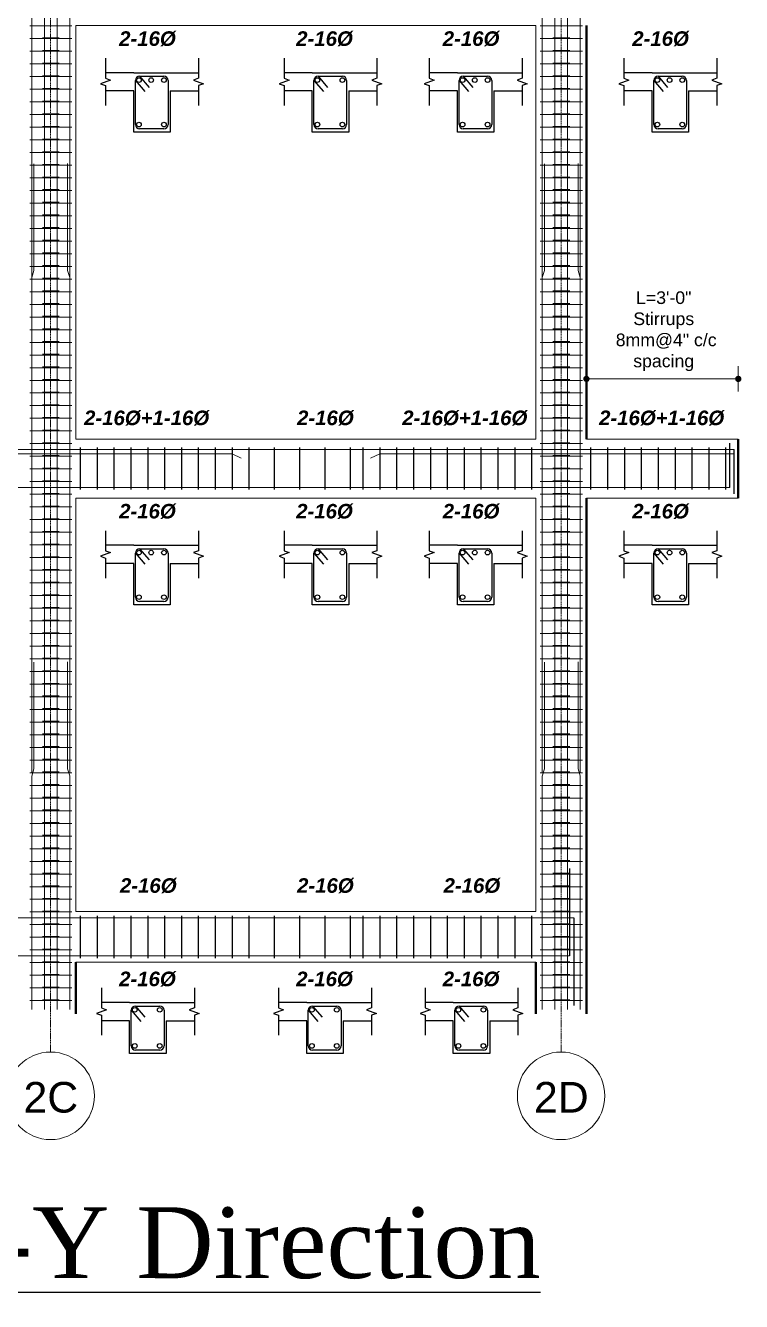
# Model space of a CAD drawing. Header units: inches. Extents: x 115570 to 265311, y 61168 to 314550.
# Drawn here: x 173790.2 to 173959.9, y 62442.9 to 62745.3 of the extents above; entities that cross this region are included whole.
import ezdxf

# ---------------------------------------------------------------- set-up
doc = ezdxf.new("R2010")
doc.units = ezdxf.units.IN
doc.header["$MEASUREMENT"] = 0
doc.linetypes.add('(edited 28 Aug)Admin Building_Umesh copy$0$DASHED', pattern=[0.75, 0.5, -0.25])
doc.layers.get('0').update_dxf_attribs({"lineweight": 25})
doc.layers.add('(edited 28 Aug)Admin Building_Umesh copy$0$0 Beam Rebar', color=3, linetype='Continuous')
doc.layers.add('0 Beam Rebar', color=3, linetype='Continuous')
for name, color, linetype, lineweight in [('(edited 28 Aug)Admin Building_Umesh copy$0$0 Center Line', 191, '(edited 28 Aug)Admin Building_Umesh copy$0$DASHED', 9), ('(edited 28 Aug)Admin Building_Umesh copy$0$0 Column Rebar', 4, 'Continuous', 20), ('0 dimension lines', 4, 'Continuous', 18), ('0 wall', 7, 'Continuous', 40)]:
    doc.layers.add(name, color=color, linetype=linetype, lineweight=lineweight)
doc.styles.add('(edited 28 Aug)Admin Building_Umesh copy$0$MtXpl_Arial', font='arialbi.ttf')
doc.styles.add('(edited 28 Aug)Admin Building_Umesh copy$0$Standard', font='arial.ttf')
doc.styles.add('arial.', font='arial.ttf')
doc.styles.get("Standard").update_dxf_attribs({"font": 'arial.ttf'})

# ---------------------------------------------------------------- blocks, each defined once
blk = doc.blocks.new('_Dot')
at = {"color": 0, "linetype": 'ByBlock', "lineweight": -2}
blk.add_line((-0.5, 0), (-1, 0), dxfattribs=at)
at = {"color": 0, "linetype": 'ByBlock', "const_width": 0.5}
blk.add_lwpolyline([(-0.25, 0, 1), (0.25, 0, 1)], format="xyb", close=True, dxfattribs=at)

msp = doc.modelspace()

# ---------------------------------------------------------------- linework, layer by layer
at = {"layer": '(edited 28 Aug)Admin Building_Umesh copy$0$0 Beam Rebar', "ltscale": 10, "transparency": 33554687}
for points in [[(173809.2, 62737.58), (173809.2, 62732.83), (173810.39, 62732.4), (173808.01, 62731.53), (173809.2, 62731.1), (173809.2, 62726.35)], [(173831.22, 62737.58), (173831.22, 62732.83), (173830.04, 62732.4), (173832.41, 62731.53), (173831.22, 62731.1), (173831.22, 62726.35)], [(173851.5, 62737.58), (173851.5, 62732.83), (173852.69, 62732.4), (173850.32, 62731.53), (173851.5, 62731.1), (173851.5, 62726.35)], [(173873.53, 62737.58), (173873.53, 62732.83), (173872.34, 62732.4), (173874.71, 62731.53), (173873.53, 62731.1), (173873.53, 62726.35)], [(173885.91, 62737.58), (173885.91, 62732.83), (173887.1, 62732.4), (173884.72, 62731.53), (173885.91, 62731.1), (173885.91, 62726.35)], [(173907.93, 62737.58), (173907.93, 62732.83), (173906.75, 62732.4), (173909.12, 62731.53), (173907.93, 62731.1), (173907.93, 62726.35)], [(173932.08, 62737.58), (173932.08, 62732.83), (173933.26, 62732.4), (173930.89, 62731.53), (173932.08, 62731.1), (173932.08, 62726.35)], [(173954.1, 62737.58), (173954.1, 62732.83), (173952.91, 62732.4), (173955.29, 62731.53), (173954.1, 62731.1), (173954.1, 62726.35)], [(173809.2, 62625.58), (173809.2, 62620.83), (173810.39, 62620.4), (173808.01, 62619.53), (173809.2, 62619.1), (173809.2, 62614.35)], [(173831.22, 62625.58), (173831.22, 62620.83), (173830.04, 62620.4), (173832.41, 62619.53), (173831.22, 62619.1), (173831.22, 62614.35)], [(173851.5, 62625.58), (173851.5, 62620.83), (173852.69, 62620.4), (173850.32, 62619.53), (173851.5, 62619.1), (173851.5, 62614.35)], [(173873.53, 62625.58), (173873.53, 62620.83), (173872.34, 62620.4), (173874.71, 62619.53), (173873.53, 62619.1), (173873.53, 62614.35)], [(173885.91, 62625.58), (173885.91, 62620.83), (173887.1, 62620.4), (173884.72, 62619.53), (173885.91, 62619.1), (173885.91, 62614.35)], [(173907.93, 62625.58), (173907.93, 62620.83), (173906.75, 62620.4), (173909.12, 62619.53), (173907.93, 62619.1), (173907.93, 62614.35)], [(173932.08, 62625.58), (173932.08, 62620.83), (173933.26, 62620.4), (173930.89, 62619.53), (173932.08, 62619.1), (173932.08, 62614.35)], [(173954.1, 62625.58), (173954.1, 62620.83), (173952.91, 62620.4), (173955.29, 62619.53), (173954.1, 62619.1), (173954.1, 62614.35)], [(173808.21, 62517.23), (173808.21, 62512.48), (173809.4, 62512.05), (173807.02, 62511.18), (173808.21, 62510.75), (173808.21, 62506)], [(173830.24, 62517.23), (173830.24, 62512.48), (173829.05, 62512.05), (173831.42, 62511.18), (173830.24, 62510.75), (173830.24, 62506)], [(173850.19, 62517.23), (173850.19, 62512.48), (173851.37, 62512.05), (173849, 62511.18), (173850.19, 62510.75), (173850.19, 62506)], [(173872.21, 62517.23), (173872.21, 62512.48), (173871.02, 62512.05), (173873.4, 62511.18), (173872.21, 62510.75), (173872.21, 62506)], [(173884.93, 62517.23), (173884.93, 62512.48), (173886.11, 62512.05), (173883.74, 62511.18), (173884.93, 62510.75), (173884.93, 62506)], [(173906.95, 62517.23), (173906.95, 62512.48), (173905.76, 62512.05), (173908.14, 62511.18), (173906.95, 62510.75), (173906.95, 62506)]]:
    msp.add_lwpolyline(points, dxfattribs=at)
for centre in [(173817.11, 62732.39), (173820.01, 62732.39), (173823.03, 62732.39), (173859.41, 62732.39), (173865.33, 62732.39), (173893.82, 62732.39), (173896.72, 62732.39), (173899.74, 62732.39), (173939.99, 62732.39), (173942.88, 62732.39), (173945.9, 62732.39), (173817.11, 62721.84), (173823.03, 62721.84), (173859.41, 62721.84), (173865.33, 62721.84), (173893.82, 62721.84), (173899.74, 62721.84), (173939.99, 62721.84), (173945.9, 62721.84), (173817.11, 62620.39), (173820.01, 62620.39), (173823.03, 62620.39), (173859.41, 62620.39), (173865.33, 62620.39), (173893.82, 62620.39), (173896.72, 62620.39), (173899.74, 62620.39), (173939.99, 62620.39), (173942.88, 62620.39), (173945.9, 62620.39), (173817.11, 62609.84), (173823.03, 62609.84), (173859.41, 62609.84), (173865.33, 62609.84), (173893.82, 62609.84), (173899.74, 62609.84), (173939.99, 62609.84), (173945.9, 62609.84), (173816.12, 62512.04), (173822.04, 62512.04), (173858.1, 62512.04), (173864.01, 62512.04), (173892.84, 62512.04), (173898.75, 62512.04), (173816.12, 62503.49), (173822.04, 62503.49), (173858.1, 62503.49), (173864.01, 62503.49), (173892.84, 62503.49), (173898.75, 62503.49)]:
    msp.add_circle(centre, 0.553, dxfattribs=at)
for centre, start, end in [((173817.28, 62732.28), 90, 180), ((173823.03, 62732.28), 0, 90), ((173859.59, 62732.28), 90, 180), ((173865.33, 62732.28), 0, 90), ((173893.99, 62732.28), 90, 180), ((173899.74, 62732.28), 0, 90), ((173940.16, 62732.28), 90, 180), ((173945.9, 62732.28), 0, 90), ((173817.28, 62721.84), 180, 270), ((173823.03, 62721.84), 270, 0), ((173859.59, 62721.84), 180, 270), ((173865.33, 62721.84), 270, 0), ((173893.99, 62721.84), 180, 270), ((173899.74, 62721.84), 270, 0), ((173940.16, 62721.84), 180, 270), ((173945.9, 62721.84), 270, 0), ((173817.28, 62620.28), 90, 180), ((173823.03, 62620.28), 0, 90), ((173859.59, 62620.28), 90, 180), ((173865.33, 62620.28), 0, 90), ((173893.99, 62620.28), 90, 180), ((173899.74, 62620.28), 0, 90), ((173940.16, 62620.28), 90, 180), ((173945.9, 62620.28), 0, 90), ((173817.28, 62609.84), 180, 270), ((173823.03, 62609.84), 270, 0), ((173859.59, 62609.84), 180, 270), ((173865.33, 62609.84), 270, 0), ((173893.99, 62609.84), 180, 270), ((173899.74, 62609.84), 270, 0), ((173940.16, 62609.84), 180, 270), ((173945.9, 62609.84), 270, 0), ((173816.29, 62511.93), 90, 180), ((173822.04, 62511.93), 0, 90), ((173858.27, 62511.93), 90, 180), ((173864.01, 62511.93), 0, 90), ((173893.01, 62511.93), 90, 180), ((173898.75, 62511.93), 0, 90), ((173816.29, 62503.49), 180, 270), ((173822.04, 62503.49), 270, 0), ((173858.27, 62503.49), 180, 270), ((173864.01, 62503.49), 270, 0), ((173893.01, 62503.49), 180, 270), ((173898.75, 62503.49), 270, 0)]:
    msp.add_arc(centre, 1.01, start, end, dxfattribs=at)
at = {"layer": '(edited 28 Aug)Admin Building_Umesh copy$0$0 Center Line', "ltscale": 0.01, "transparency": 33554559}
for p, q in [((173796.18, 62965.49), (173796.18, 62502.03)), ((173917.18, 62965.49), (173917.18, 62502.03))]:
    msp.add_line(p, q, dxfattribs=at)
at = {"layer": '(edited 28 Aug)Admin Building_Umesh copy$0$0 Center Line', "linetype": 'Continuous', "ltscale": 100, "transparency": 33554687}
for centre in [(173796.18, 62491.66), (173917.18, 62491.66)]:
    msp.add_circle(centre, 10.37, dxfattribs=at)
at = {"layer": '(edited 28 Aug)Admin Building_Umesh copy$0$0 Column Rebar', "ltscale": 10, "transparency": 33554687}
for p, q in [((173791.71, 62581.45), (173791.71, 62953.32)), ((173794.71, 62581.45), (173794.71, 62953.32)), ((173797.71, 62581.45), (173797.71, 62953.32)), ((173800.71, 62581.45), (173800.71, 62953.32)), ((173912.71, 62581.45), (173912.71, 62953.32)), ((173915.71, 62581.45), (173915.71, 62953.32)), ((173918.71, 62581.45), (173918.71, 62953.32)), ((173921.71, 62581.45), (173921.71, 62953.32))]:
    msp.add_line(p, q, dxfattribs=at)
at = {"layer": '(edited 28 Aug)Admin Building_Umesh copy$0$0 Column Rebar'}
for p, q in [((173791.21, 62745.23), (173801.21, 62745.23)), ((173912.21, 62745.23), (173922.21, 62745.23)), ((173791.21, 62742.23), (173801.21, 62742.23)), ((173794.21, 62742.42), (173798.21, 62742.42)), ((173912.21, 62742.23), (173922.21, 62742.23)), ((173915.21, 62742.42), (173919.21, 62742.42)), ((173791.21, 62739.23), (173801.21, 62739.23)), ((173794.21, 62739.42), (173798.21, 62739.42)), ((173912.21, 62739.23), (173922.21, 62739.23)), ((173915.21, 62739.42), (173919.21, 62739.42)), ((173791.21, 62736.23), (173801.21, 62736.23)), ((173794.21, 62736.42), (173798.21, 62736.42)), ((173912.21, 62736.23), (173922.21, 62736.23)), ((173915.21, 62736.42), (173919.21, 62736.42)), ((173791.21, 62733.23), (173801.21, 62733.23)), ((173794.21, 62733.42), (173798.21, 62733.42)), ((173912.21, 62733.23), (173922.21, 62733.23)), ((173915.21, 62733.42), (173919.21, 62733.42)), ((173791.21, 62730.23), (173801.21, 62730.23)), ((173794.21, 62730.42), (173798.21, 62730.42)), ((173912.21, 62730.23), (173922.21, 62730.23)), ((173915.21, 62730.42), (173919.21, 62730.42)), ((173791.21, 62727.23), (173801.21, 62727.23)), ((173794.21, 62727.42), (173798.21, 62727.42)), ((173912.21, 62727.23), (173922.21, 62727.23)), ((173915.21, 62727.42), (173919.21, 62727.42)), ((173791.21, 62724.23), (173801.21, 62724.23)), ((173794.21, 62724.42), (173798.21, 62724.42)), ((173912.21, 62724.23), (173922.21, 62724.23)), ((173915.21, 62724.42), (173919.21, 62724.42)), ((173791.21, 62721.23), (173801.21, 62721.23)), ((173794.21, 62721.42), (173798.21, 62721.42)), ((173912.21, 62721.23), (173922.21, 62721.23)), ((173915.21, 62721.42), (173919.21, 62721.42)), ((173791.21, 62718.23), (173801.21, 62718.23)), ((173794.21, 62718.42), (173798.21, 62718.42)), ((173912.21, 62718.23), (173922.21, 62718.23)), ((173915.21, 62718.42), (173919.21, 62718.42)), ((173791.21, 62715.23), (173801.21, 62715.23)), ((173794.21, 62715.42), (173798.21, 62715.42)), ((173912.21, 62715.23), (173922.21, 62715.23)), ((173915.21, 62715.42), (173919.21, 62715.42)), ((173791.21, 62712.23), (173801.21, 62712.23)), ((173794.21, 62712.42), (173798.21, 62712.42)), ((173912.21, 62712.23), (173922.21, 62712.23)), ((173915.21, 62712.42), (173919.21, 62712.42)), ((173791.21, 62709.23), (173801.21, 62709.23)), ((173794.21, 62709.42), (173798.21, 62709.42)), ((173912.21, 62709.23), (173922.21, 62709.23)), ((173915.21, 62709.42), (173919.21, 62709.42)), ((173791.21, 62706.23), (173801.21, 62706.23)), ((173794.21, 62706.42), (173798.21, 62706.42)), ((173912.21, 62706.23), (173922.21, 62706.23)), ((173915.21, 62706.42), (173919.21, 62706.42)), ((173791.21, 62703.23), (173801.21, 62703.23)), ((173794.21, 62703.42), (173798.21, 62703.42)), ((173912.21, 62703.23), (173922.21, 62703.23)), ((173915.21, 62703.42), (173919.21, 62703.42)), ((173791.21, 62700.23), (173801.21, 62700.23)), ((173794.21, 62700.42), (173798.21, 62700.42)), ((173912.21, 62700.23), (173922.21, 62700.23)), ((173915.21, 62700.42), (173919.21, 62700.42)), ((173791.21, 62697.23), (173801.21, 62697.23)), ((173794.21, 62697.42), (173798.21, 62697.42)), ((173912.21, 62697.23), (173922.21, 62697.23)), ((173915.21, 62697.42), (173919.21, 62697.42)), ((173791.21, 62694.23), (173801.21, 62694.23)), ((173794.21, 62694.42), (173798.21, 62694.42)), ((173912.21, 62694.23), (173922.21, 62694.23)), ((173915.21, 62694.42), (173919.21, 62694.42)), ((173791.21, 62691.23), (173801.21, 62691.23)), ((173794.21, 62691.42), (173798.21, 62691.42)), ((173912.21, 62691.23), (173922.21, 62691.23)), ((173915.21, 62691.42), (173919.21, 62691.42)), ((173791.21, 62688.23), (173801.21, 62688.23)), ((173794.21, 62688.42), (173798.21, 62688.42)), ((173912.21, 62688.23), (173922.21, 62688.23)), ((173915.21, 62688.42), (173919.21, 62688.42)), ((173791.21, 62685.23), (173801.21, 62685.23)), ((173794.21, 62685.42), (173798.21, 62685.42)), ((173912.21, 62685.23), (173922.21, 62685.23)), ((173915.21, 62685.42), (173919.21, 62685.42)), ((173791.21, 62682.23), (173801.21, 62682.23)), ((173794.21, 62682.42), (173798.21, 62682.42)), ((173912.21, 62682.23), (173922.21, 62682.23)), ((173915.21, 62682.42), (173919.21, 62682.42)), ((173791.21, 62679.23), (173801.21, 62679.23)), ((173794.21, 62679.42), (173798.21, 62679.42)), ((173912.21, 62679.23), (173922.21, 62679.23)), ((173915.21, 62679.42), (173919.21, 62679.42)), ((173791.21, 62676.23), (173801.21, 62676.23)), ((173794.21, 62676.42), (173798.21, 62676.42)), ((173912.21, 62676.23), (173922.21, 62676.23)), ((173915.21, 62676.42), (173919.21, 62676.42)), ((173791.21, 62673.23), (173801.21, 62673.23)), ((173794.21, 62673.42), (173798.21, 62673.42)), ((173912.21, 62673.23), (173922.21, 62673.23)), ((173915.21, 62673.42), (173919.21, 62673.42)), ((173791.21, 62670.23), (173801.21, 62670.23)), ((173794.21, 62670.42), (173798.21, 62670.42)), ((173912.21, 62670.23), (173922.21, 62670.23)), ((173915.21, 62670.42), (173919.21, 62670.42)), ((173791.21, 62667.23), (173801.21, 62667.23)), ((173794.21, 62667.42), (173798.21, 62667.42)), ((173912.21, 62667.23), (173922.21, 62667.23)), ((173915.21, 62667.42), (173919.21, 62667.42)), ((173791.21, 62664.23), (173801.21, 62664.23)), ((173794.21, 62664.42), (173798.21, 62664.42)), ((173912.21, 62664.23), (173922.21, 62664.23)), ((173915.21, 62664.42), (173919.21, 62664.42)), ((173791.21, 62661.23), (173801.21, 62661.23)), ((173794.21, 62661.42), (173798.21, 62661.42)), ((173912.21, 62661.23), (173922.21, 62661.23)), ((173915.21, 62661.42), (173919.21, 62661.42)), ((173791.21, 62658.23), (173801.21, 62658.23)), ((173794.21, 62658.42), (173798.21, 62658.42)), ((173912.21, 62658.23), (173922.21, 62658.23)), ((173915.21, 62658.42), (173919.21, 62658.42)), ((173791.21, 62655.23), (173801.21, 62655.23)), ((173794.21, 62655.42), (173798.21, 62655.42)), ((173912.21, 62655.23), (173922.21, 62655.23)), ((173915.21, 62655.42), (173919.21, 62655.42)), ((173791.21, 62652.23), (173801.21, 62652.23)), ((173794.21, 62652.42), (173798.21, 62652.42)), ((173912.21, 62652.23), (173922.21, 62652.23)), ((173915.21, 62652.42), (173919.21, 62652.42)), ((173791.21, 62649.23), (173801.21, 62649.23)), ((173794.21, 62649.42), (173798.21, 62649.42)), ((173912.21, 62649.23), (173922.21, 62649.23)), ((173915.21, 62649.42), (173919.21, 62649.42)), ((173791.21, 62646.23), (173801.21, 62646.23)), ((173794.21, 62646.42), (173798.21, 62646.42)), ((173912.21, 62646.23), (173922.21, 62646.23)), ((173915.21, 62646.42), (173919.21, 62646.42)), ((173791.21, 62643.23), (173801.21, 62643.23)), ((173794.21, 62643.42), (173798.21, 62643.42)), ((173912.21, 62643.23), (173922.21, 62643.23)), ((173915.21, 62643.42), (173919.21, 62643.42)), ((173791.21, 62640.23), (173801.21, 62640.23)), ((173794.21, 62640.42), (173798.21, 62640.42)), ((173912.21, 62640.23), (173922.21, 62640.23)), ((173915.21, 62640.42), (173919.21, 62640.42)), ((173791.21, 62637.23), (173801.21, 62637.23)), ((173794.21, 62637.42), (173798.21, 62637.42)), ((173912.21, 62637.23), (173922.21, 62637.23)), ((173915.21, 62637.42), (173919.21, 62637.42)), ((173791.21, 62634.23), (173801.21, 62634.23)), ((173794.21, 62634.42), (173798.21, 62634.42)), ((173912.21, 62634.23), (173922.21, 62634.23)), ((173915.21, 62634.42), (173919.21, 62634.42)), ((173791.21, 62631.23), (173801.21, 62631.23)), ((173794.21, 62631.42), (173798.21, 62631.42)), ((173912.21, 62631.23), (173922.21, 62631.23)), ((173915.21, 62631.42), (173919.21, 62631.42)), ((173791.21, 62628.23), (173801.21, 62628.23)), ((173794.21, 62628.42), (173798.21, 62628.42)), ((173912.21, 62628.23), (173922.21, 62628.23)), ((173915.21, 62628.42), (173919.21, 62628.42)), ((173791.21, 62625.23), (173801.21, 62625.23)), ((173794.21, 62625.42), (173798.21, 62625.42)), ((173912.21, 62625.23), (173922.21, 62625.23)), ((173915.21, 62625.42), (173919.21, 62625.42)), ((173791.21, 62622.23), (173801.21, 62622.23)), ((173794.21, 62622.42), (173798.21, 62622.42)), ((173912.21, 62622.23), (173922.21, 62622.23)), ((173915.21, 62622.42), (173919.21, 62622.42)), ((173791.21, 62619.23), (173801.21, 62619.23)), ((173794.21, 62619.42), (173798.21, 62619.42)), ((173912.21, 62619.23), (173922.21, 62619.23)), ((173915.21, 62619.42), (173919.21, 62619.42)), ((173791.21, 62616.23), (173801.21, 62616.23)), ((173794.21, 62616.42), (173798.21, 62616.42)), ((173912.21, 62616.23), (173922.21, 62616.23)), ((173915.21, 62616.42), (173919.21, 62616.42)), ((173791.21, 62613.23), (173801.21, 62613.23)), ((173794.21, 62613.42), (173798.21, 62613.42)), ((173912.21, 62613.23), (173922.21, 62613.23)), ((173915.21, 62613.42), (173919.21, 62613.42)), ((173791.21, 62610.23), (173801.21, 62610.23)), ((173794.21, 62610.42), (173798.21, 62610.42)), ((173912.21, 62610.23), (173922.21, 62610.23)), ((173915.21, 62610.42), (173919.21, 62610.42)), ((173791.21, 62607.23), (173801.21, 62607.23)), ((173794.21, 62607.42), (173798.21, 62607.42)), ((173912.21, 62607.23), (173922.21, 62607.23)), ((173915.21, 62607.42), (173919.21, 62607.42)), ((173791.21, 62604.23), (173801.21, 62604.23)), ((173794.21, 62604.42), (173798.21, 62604.42)), ((173912.21, 62604.23), (173922.21, 62604.23)), ((173915.21, 62604.42), (173919.21, 62604.42)), ((173791.21, 62601.23), (173801.21, 62601.23)), ((173794.21, 62601.42), (173798.21, 62601.42)), ((173912.21, 62601.23), (173922.21, 62601.23)), ((173915.21, 62601.42), (173919.21, 62601.42)), ((173791.21, 62598.23), (173801.21, 62598.23)), ((173794.21, 62598.42), (173798.21, 62598.42)), ((173912.21, 62598.23), (173922.21, 62598.23)), ((173915.21, 62598.42), (173919.21, 62598.42)), ((173791.21, 62595.23), (173801.21, 62595.23)), ((173794.21, 62595.42), (173798.21, 62595.42)), ((173912.21, 62595.23), (173922.21, 62595.23)), ((173915.21, 62595.42), (173919.21, 62595.42)), ((173791.21, 62592.23), (173801.21, 62592.23)), ((173794.21, 62592.42), (173798.21, 62592.42)), ((173912.21, 62592.23), (173922.21, 62592.23)), ((173915.21, 62592.42), (173919.21, 62592.42)), ((173791.21, 62589.23), (173801.21, 62589.23)), ((173794.21, 62589.42), (173798.21, 62589.42)), ((173912.21, 62589.23), (173922.21, 62589.23)), ((173915.21, 62589.42), (173919.21, 62589.42)), ((173791.21, 62586.23), (173801.21, 62586.23)), ((173794.21, 62586.42), (173798.21, 62586.42)), ((173912.21, 62586.23), (173922.21, 62586.23)), ((173915.21, 62586.42), (173919.21, 62586.42)), ((173791.21, 62583.23), (173801.21, 62583.23)), ((173791.71, 62582.45), (173791.71, 62568.23)), ((173794.21, 62583.42), (173798.21, 62583.42)), ((173794.71, 62582.45), (173794.71, 62512.09)), ((173797.71, 62582.45), (173797.71, 62512.09)), ((173800.71, 62582.45), (173800.71, 62568.23)), ((173912.21, 62583.23), (173922.21, 62583.23)), ((173912.71, 62582.45), (173912.71, 62568.23)), ((173915.21, 62583.42), (173919.21, 62583.42)), ((173915.71, 62582.45), (173915.71, 62512.09)), ((173918.71, 62582.45), (173918.71, 62512.09)), ((173921.71, 62582.45), (173921.71, 62568.23)), ((173791.21, 62580.23), (173801.21, 62580.23)), ((173794.21, 62580.42), (173798.21, 62580.42)), ((173912.21, 62580.23), (173922.21, 62580.23)), ((173915.21, 62580.42), (173919.21, 62580.42)), ((173791.21, 62577.23), (173801.21, 62577.23)), ((173794.21, 62577.42), (173798.21, 62577.42)), ((173912.21, 62577.23), (173922.21, 62577.23)), ((173915.21, 62577.42), (173919.21, 62577.42)), ((173791.21, 62574.23), (173801.21, 62574.23)), ((173794.21, 62574.42), (173798.21, 62574.42)), ((173912.21, 62574.23), (173922.21, 62574.23)), ((173915.21, 62574.42), (173919.21, 62574.42)), ((173791.21, 62571.23), (173801.21, 62571.23)), ((173794.21, 62571.42), (173798.21, 62571.42)), ((173912.21, 62571.23), (173922.21, 62571.23)), ((173915.21, 62571.42), (173919.21, 62571.42)), ((173791.21, 62568.23), (173801.21, 62568.23)), ((173791.71, 62567.45), (173791.71, 62512.09)), ((173794.21, 62568.42), (173798.21, 62568.42)), ((173800.71, 62567.5), (173800.71, 62512.09)), ((173912.21, 62568.23), (173922.21, 62568.23)), ((173912.71, 62567.45), (173912.71, 62512.09)), ((173915.21, 62568.42), (173919.21, 62568.42)), ((173921.71, 62567.5), (173921.71, 62512.09)), ((173791.21, 62565.23), (173801.21, 62565.23)), ((173794.21, 62565.42), (173798.21, 62565.42)), ((173912.21, 62565.23), (173922.21, 62565.23)), ((173915.21, 62565.42), (173919.21, 62565.42)), ((173791.21, 62562.23), (173801.21, 62562.23)), ((173794.21, 62562.42), (173798.21, 62562.42)), ((173912.21, 62562.23), (173922.21, 62562.23)), ((173915.21, 62562.42), (173919.21, 62562.42)), ((173791.21, 62559.23), (173801.21, 62559.23)), ((173794.21, 62559.42), (173798.21, 62559.42)), ((173912.21, 62559.23), (173922.21, 62559.23)), ((173915.21, 62559.42), (173919.21, 62559.42)), ((173791.21, 62556.23), (173801.21, 62556.23)), ((173794.21, 62556.42), (173798.21, 62556.42)), ((173912.21, 62556.23), (173922.21, 62556.23)), ((173915.21, 62556.42), (173919.21, 62556.42)), ((173791.21, 62553.23), (173801.21, 62553.23)), ((173794.21, 62553.42), (173798.21, 62553.42)), ((173912.21, 62553.23), (173922.21, 62553.23)), ((173915.21, 62553.42), (173919.21, 62553.42)), ((173791.21, 62550.23), (173801.21, 62550.23)), ((173794.21, 62550.42), (173798.21, 62550.42)), ((173912.21, 62550.23), (173922.21, 62550.23)), ((173915.21, 62550.42), (173919.21, 62550.42)), ((173791.21, 62547.23), (173801.21, 62547.23)), ((173794.21, 62547.42), (173798.21, 62547.42)), ((173912.21, 62547.23), (173922.21, 62547.23)), ((173915.21, 62547.42), (173919.21, 62547.42)), ((173791.21, 62544.23), (173801.21, 62544.23)), ((173794.21, 62544.42), (173798.21, 62544.42)), ((173912.21, 62544.23), (173922.21, 62544.23)), ((173915.21, 62544.42), (173919.21, 62544.42)), ((173791.21, 62541.23), (173801.21, 62541.23)), ((173794.21, 62541.42), (173798.21, 62541.42)), ((173912.21, 62541.23), (173922.21, 62541.23)), ((173915.21, 62541.42), (173919.21, 62541.42)), ((173791.21, 62538.23), (173801.21, 62538.23)), ((173794.21, 62538.42), (173798.21, 62538.42)), ((173912.21, 62538.23), (173922.21, 62538.23)), ((173915.21, 62538.42), (173919.21, 62538.42)), ((173791.21, 62535.23), (173801.21, 62535.23)), ((173794.21, 62535.42), (173798.21, 62535.42)), ((173912.21, 62535.23), (173922.21, 62535.23)), ((173915.21, 62535.42), (173919.21, 62535.42)), ((173791.21, 62532.23), (173801.21, 62532.23)), ((173794.21, 62532.42), (173798.21, 62532.42)), ((173912.21, 62532.23), (173922.21, 62532.23)), ((173915.21, 62532.42), (173919.21, 62532.42)), ((173791.21, 62529.23), (173801.21, 62529.23)), ((173794.21, 62529.42), (173798.21, 62529.42)), ((173912.21, 62529.23), (173922.21, 62529.23)), ((173915.21, 62529.42), (173919.21, 62529.42)), ((173791.21, 62526.23), (173801.21, 62526.23)), ((173794.21, 62526.42), (173798.21, 62526.42)), ((173912.21, 62526.23), (173922.21, 62526.23)), ((173915.21, 62526.42), (173919.21, 62526.42)), ((173791.21, 62523.23), (173801.21, 62523.23)), ((173794.21, 62523.42), (173798.21, 62523.42)), ((173912.21, 62523.23), (173922.21, 62523.23)), ((173915.21, 62523.42), (173919.21, 62523.42)), ((173791.21, 62520.23), (173801.21, 62520.23)), ((173794.21, 62520.42), (173798.21, 62520.42)), ((173912.21, 62520.23), (173922.21, 62520.23)), ((173915.21, 62520.42), (173919.21, 62520.42)), ((173791.21, 62517.23), (173801.21, 62517.23)), ((173794.21, 62517.42), (173798.21, 62517.42)), ((173912.21, 62517.23), (173922.21, 62517.23)), ((173915.21, 62517.42), (173919.21, 62517.42)), ((173791.21, 62514.23), (173801.21, 62514.23)), ((173794.21, 62514.42), (173798.21, 62514.42)), ((173912.21, 62514.23), (173922.21, 62514.23)), ((173915.21, 62514.42), (173919.21, 62514.42))]:
    msp.add_line(p, q, dxfattribs=at)
for points in [[(173791.71, 62685.58), (173792.21, 62687.25), (173792.21, 62712.58)], [(173800.71, 62685.63), (173800.21, 62687.29), (173800.21, 62712.63)], [(173912.71, 62685.58), (173913.21, 62687.25), (173913.21, 62712.58)], [(173921.71, 62685.63), (173921.21, 62687.29), (173921.21, 62712.63)], [(173791.71, 62567.45), (173792.21, 62569.12), (173792.21, 62594.45)], [(173800.71, 62567.5), (173800.21, 62569.16), (173800.21, 62594.5)], [(173912.71, 62567.45), (173913.21, 62569.12), (173913.21, 62594.45)], [(173921.71, 62567.5), (173921.21, 62569.16), (173921.21, 62594.5)]]:
    msp.add_lwpolyline(points, dxfattribs=at)
at = {"layer": '0 Beam Rebar', "ltscale": 10, "transparency": 33554687}
for p, q in [((173815.89, 62734.13), (173809.2, 62734.13)), ((173815.89, 62734.13), (173824.53, 62734.13)), ((173817.28, 62733.29), (173823.03, 62733.29)), ((173817.28, 62733.29), (173819.53, 62730.66)), ((173824.53, 62734.13), (173831.22, 62734.13)), ((173858.2, 62734.13), (173851.5, 62734.13)), ((173858.2, 62734.13), (173866.84, 62734.13)), ((173859.59, 62733.29), (173865.33, 62733.29)), ((173859.59, 62733.29), (173861.83, 62730.66)), ((173866.84, 62734.13), (173873.53, 62734.13)), ((173892.6, 62734.13), (173885.91, 62734.13)), ((173892.6, 62734.13), (173901.24, 62734.13)), ((173893.99, 62733.29), (173899.74, 62733.29)), ((173893.99, 62733.29), (173896.23, 62730.66)), ((173901.24, 62734.13), (173907.93, 62734.13)), ((173938.77, 62734.13), (173932.08, 62734.13)), ((173938.77, 62734.13), (173947.41, 62734.13)), ((173940.16, 62733.29), (173945.9, 62733.29)), ((173940.16, 62733.29), (173942.4, 62730.66)), ((173947.41, 62734.13), (173954.1, 62734.13)), ((173815.89, 62729.81), (173809.2, 62729.81)), ((173815.89, 62720.03), (173815.89, 62729.81)), ((173816.28, 62721.84), (173816.28, 62732.28)), ((173816.28, 62732.28), (173818.52, 62729.65)), ((173824.03, 62732.28), (173824.03, 62721.84)), ((173824.53, 62729.81), (173824.53, 62720.03)), ((173824.53, 62729.81), (173831.22, 62729.81)), ((173858.2, 62729.81), (173851.5, 62729.81)), ((173858.2, 62720.03), (173858.2, 62729.81)), ((173858.58, 62721.84), (173858.58, 62732.28)), ((173858.58, 62732.28), (173860.82, 62729.65)), ((173866.34, 62732.28), (173866.34, 62721.84)), ((173866.84, 62729.81), (173866.84, 62720.03)), ((173866.84, 62729.81), (173873.53, 62729.81)), ((173892.6, 62729.81), (173885.91, 62729.81)), ((173892.6, 62720.03), (173892.6, 62729.81)), ((173892.98, 62721.84), (173892.98, 62732.28)), ((173892.98, 62732.28), (173895.23, 62729.65)), ((173900.74, 62732.28), (173900.74, 62721.84)), ((173901.24, 62729.81), (173901.24, 62720.03)), ((173901.24, 62729.81), (173907.93, 62729.81)), ((173938.77, 62729.81), (173932.08, 62729.81)), ((173938.77, 62720.03), (173938.77, 62729.81)), ((173939.15, 62721.84), (173939.15, 62732.28)), ((173939.15, 62732.28), (173941.4, 62729.65)), ((173946.91, 62732.28), (173946.91, 62721.84)), ((173947.41, 62729.81), (173947.41, 62720.03)), ((173947.41, 62729.81), (173954.1, 62729.81)), ((173823.03, 62720.83), (173817.28, 62720.83)), ((173865.33, 62720.83), (173859.59, 62720.83)), ((173899.74, 62720.83), (173893.99, 62720.83)), ((173945.9, 62720.83), (173940.16, 62720.83)), ((173824.53, 62720.03), (173815.89, 62720.03)), ((173866.84, 62720.03), (173858.2, 62720.03)), ((173901.24, 62720.03), (173892.6, 62720.03)), ((173947.41, 62720.03), (173938.77, 62720.03)), ((173815.89, 62622.13), (173809.2, 62622.13)), ((173815.89, 62622.13), (173824.53, 62622.13)), ((173817.28, 62621.29), (173823.03, 62621.29)), ((173817.28, 62621.29), (173819.53, 62618.66)), ((173824.53, 62622.13), (173831.22, 62622.13)), ((173858.2, 62622.13), (173851.5, 62622.13)), ((173858.2, 62622.13), (173866.84, 62622.13)), ((173859.59, 62621.29), (173865.33, 62621.29)), ((173859.59, 62621.29), (173861.83, 62618.66)), ((173866.84, 62622.13), (173873.53, 62622.13)), ((173892.6, 62622.13), (173885.91, 62622.13)), ((173892.6, 62622.13), (173901.24, 62622.13)), ((173893.99, 62621.29), (173899.74, 62621.29)), ((173893.99, 62621.29), (173896.23, 62618.66)), ((173901.24, 62622.13), (173907.93, 62622.13)), ((173938.77, 62622.13), (173932.08, 62622.13)), ((173938.77, 62622.13), (173947.41, 62622.13)), ((173940.16, 62621.29), (173945.9, 62621.29)), ((173940.16, 62621.29), (173942.4, 62618.66)), ((173947.41, 62622.13), (173954.1, 62622.13)), ((173816.28, 62609.84), (173816.28, 62620.28)), ((173816.28, 62620.28), (173818.52, 62617.65)), ((173824.03, 62620.28), (173824.03, 62609.84)), ((173858.58, 62609.84), (173858.58, 62620.28)), ((173858.58, 62620.28), (173860.82, 62617.65)), ((173866.34, 62620.28), (173866.34, 62609.84)), ((173892.98, 62609.84), (173892.98, 62620.28)), ((173892.98, 62620.28), (173895.23, 62617.65)), ((173900.74, 62620.28), (173900.74, 62609.84)), ((173939.15, 62609.84), (173939.15, 62620.28)), ((173939.15, 62620.28), (173941.4, 62617.65)), ((173946.91, 62620.28), (173946.91, 62609.84)), ((173815.89, 62617.81), (173809.2, 62617.81)), ((173815.89, 62608.03), (173815.89, 62617.81)), ((173824.53, 62617.81), (173824.53, 62608.03)), ((173824.53, 62617.81), (173831.22, 62617.81)), ((173858.2, 62617.81), (173851.5, 62617.81)), ((173858.2, 62608.03), (173858.2, 62617.81)), ((173866.84, 62617.81), (173866.84, 62608.03)), ((173866.84, 62617.81), (173873.53, 62617.81)), ((173892.6, 62617.81), (173885.91, 62617.81)), ((173892.6, 62608.03), (173892.6, 62617.81)), ((173901.24, 62617.81), (173901.24, 62608.03)), ((173901.24, 62617.81), (173907.93, 62617.81)), ((173938.77, 62617.81), (173932.08, 62617.81)), ((173938.77, 62608.03), (173938.77, 62617.81)), ((173947.41, 62617.81), (173947.41, 62608.03)), ((173947.41, 62617.81), (173954.1, 62617.81)), ((173823.03, 62608.83), (173817.28, 62608.83)), ((173865.33, 62608.83), (173859.59, 62608.83)), ((173899.74, 62608.83), (173893.99, 62608.83)), ((173945.9, 62608.83), (173940.16, 62608.83)), ((173824.53, 62608.03), (173815.89, 62608.03)), ((173866.84, 62608.03), (173858.2, 62608.03)), ((173901.24, 62608.03), (173892.6, 62608.03)), ((173947.41, 62608.03), (173938.77, 62608.03)), ((173919.18, 62545.56), (173919.18, 62524.82)), ((173920.18, 62533.82), (173920.18, 62513.08)), ((173814.9, 62513.77), (173808.21, 62513.77)), ((173814.9, 62513.77), (173823.54, 62513.77)), ((173816.29, 62512.94), (173822.04, 62512.94)), ((173816.29, 62512.94), (173818.54, 62510.31)), ((173823.54, 62513.77), (173830.24, 62513.77)), ((173856.88, 62513.77), (173850.19, 62513.77)), ((173856.88, 62513.77), (173865.52, 62513.77)), ((173858.27, 62512.94), (173864.01, 62512.94)), ((173858.27, 62512.94), (173860.51, 62510.31)), ((173865.52, 62513.77), (173872.21, 62513.77)), ((173891.62, 62513.77), (173884.93, 62513.77)), ((173891.62, 62513.77), (173900.26, 62513.77)), ((173893.01, 62512.94), (173898.75, 62512.94)), ((173893.01, 62512.94), (173895.25, 62510.31)), ((173900.26, 62513.77), (173906.95, 62513.77)), ((173814.9, 62509.45), (173808.21, 62509.45)), ((173814.9, 62501.68), (173814.9, 62509.45)), ((173815.29, 62503.49), (173815.29, 62511.93)), ((173815.29, 62511.93), (173817.53, 62509.3)), ((173823.05, 62511.93), (173823.05, 62503.49)), ((173823.54, 62509.45), (173823.54, 62501.68)), ((173823.54, 62509.45), (173830.24, 62509.45)), ((173856.88, 62509.45), (173850.19, 62509.45)), ((173856.88, 62501.68), (173856.88, 62509.45)), ((173857.26, 62503.49), (173857.26, 62511.93)), ((173857.26, 62511.93), (173859.51, 62509.3)), ((173865.02, 62511.93), (173865.02, 62503.49)), ((173865.52, 62509.45), (173865.52, 62501.68)), ((173865.52, 62509.45), (173872.21, 62509.45)), ((173891.62, 62509.45), (173884.93, 62509.45)), ((173891.62, 62501.68), (173891.62, 62509.45)), ((173892, 62503.49), (173892, 62511.93)), ((173892, 62511.93), (173894.25, 62509.3)), ((173899.76, 62511.93), (173899.76, 62503.49)), ((173900.26, 62509.45), (173900.26, 62501.68)), ((173900.26, 62509.45), (173906.95, 62509.45)), ((173823.54, 62501.68), (173814.9, 62501.68)), ((173822.04, 62502.48), (173816.29, 62502.48)), ((173865.52, 62501.68), (173856.88, 62501.68)), ((173864.01, 62502.48), (173858.27, 62502.48)), ((173900.26, 62501.68), (173891.62, 62501.68)), ((173898.75, 62502.48), (173893.01, 62502.48))]:
    msp.add_line(p, q, dxfattribs=at)
at = {"layer": '0 Beam Rebar'}
for p, q in [((173803.18, 62645.32), (173803.18, 62635.32)), ((173807.18, 62645.32), (173807.18, 62635.32)), ((173811.18, 62645.32), (173811.18, 62635.32)), ((173815.18, 62645.32), (173815.18, 62635.32)), ((173819.18, 62645.32), (173819.18, 62635.32)), ((173823.18, 62645.32), (173823.18, 62635.32)), ((173827.18, 62645.32), (173827.18, 62635.32)), ((173831.18, 62645.32), (173831.18, 62635.32)), ((173835.18, 62645.32), (173835.18, 62635.32)), ((173839.18, 62645.32), (173839.18, 62635.32)), ((173843.18, 62645.32), (173843.18, 62635.32)), ((173849.18, 62645.32), (173849.18, 62635.32)), ((173855.18, 62645.32), (173855.18, 62635.32)), ((173861.18, 62645.32), (173861.18, 62635.32)), ((173867.18, 62645.32), (173867.18, 62635.32)), ((173870.18, 62645.32), (173870.18, 62635.32)), ((173874.18, 62645.32), (173874.18, 62635.32)), ((173878.18, 62645.32), (173878.18, 62635.32)), ((173882.18, 62645.32), (173882.18, 62635.32)), ((173886.18, 62645.32), (173886.18, 62635.32)), ((173890.18, 62645.32), (173890.18, 62635.32)), ((173894.18, 62645.32), (173894.18, 62635.32)), ((173898.18, 62645.32), (173898.18, 62635.32)), ((173902.18, 62645.32), (173902.18, 62635.32)), ((173906.18, 62645.32), (173906.18, 62635.32)), ((173910.18, 62645.32), (173910.18, 62635.32)), ((173924.18, 62645.32), (173924.18, 62635.32)), ((173928.18, 62645.32), (173928.18, 62635.32)), ((173932.18, 62645.32), (173932.18, 62635.32)), ((173936.18, 62645.32), (173936.18, 62635.32)), ((173940.18, 62645.32), (173940.18, 62635.32)), ((173944.18, 62645.32), (173944.18, 62635.32)), ((173948.18, 62645.32), (173948.18, 62635.32)), ((173952.18, 62645.32), (173952.18, 62635.32)), ((173956.18, 62645.32), (173956.18, 62635.32)), ((173957.18, 62635.82), (173957.18, 62646.32)), ((173958.18, 62634.32), (173958.18, 62644.82)), ((173803.18, 62534.32), (173803.18, 62524.32)), ((173807.18, 62534.32), (173807.18, 62524.32)), ((173811.18, 62534.32), (173811.18, 62524.32)), ((173815.18, 62534.32), (173815.18, 62524.32)), ((173819.18, 62534.32), (173819.18, 62524.32)), ((173823.18, 62534.32), (173823.18, 62524.32)), ((173827.18, 62534.32), (173827.18, 62524.32)), ((173831.18, 62534.32), (173831.18, 62524.32)), ((173835.18, 62534.32), (173835.18, 62524.32)), ((173839.18, 62534.32), (173839.18, 62524.32)), ((173843.18, 62534.32), (173843.18, 62524.32)), ((173849.18, 62534.32), (173849.18, 62524.32)), ((173855.18, 62534.32), (173855.18, 62524.32)), ((173861.18, 62534.32), (173861.18, 62524.32)), ((173867.18, 62534.32), (173867.18, 62524.32)), ((173870.18, 62534.32), (173870.18, 62524.32)), ((173874.18, 62534.32), (173874.18, 62524.32)), ((173878.18, 62534.32), (173878.18, 62524.32)), ((173882.18, 62534.32), (173882.18, 62524.32)), ((173886.18, 62534.32), (173886.18, 62524.32)), ((173890.18, 62534.32), (173890.18, 62524.32)), ((173894.18, 62534.32), (173894.18, 62524.32)), ((173898.18, 62534.32), (173898.18, 62524.32)), ((173902.18, 62534.32), (173902.18, 62524.32)), ((173906.18, 62534.32), (173906.18, 62524.32)), ((173910.18, 62534.32), (173910.18, 62524.32))]:
    msp.add_line(p, q, dxfattribs=at)
at = {"layer": '0 Beam Rebar', "lineweight": 15}
for p, q in [((173429.18, 62644.82), (173958.18, 62644.82)), ((173734.18, 62643.82), (173839.18, 62643.82)), ((173839.18, 62643.82), (173841.36, 62642.82)), ((173874.18, 62643.82), (173872, 62642.82)), ((173874.18, 62643.82), (173958.18, 62643.82)), ((173430.18, 62635.82), (173957.18, 62635.82)), ((173471.18, 62533.82), (173920.18, 62533.82)), ((173472.18, 62524.82), (173919.18, 62524.82))]:
    msp.add_line(p, q, dxfattribs=at)
at = {"layer": '0 dimension lines'}
for p, q in [((173923.18, 62658.57), (173923.18, 62664.57)), ((173959.18, 62658.57), (173959.18, 62664.57)), ((173924.68, 62661.57), (173957.68, 62661.57))]:
    msp.add_line(p, q, dxfattribs=at)
at = {"layer": '0 wall', "lineweight": 15}
for p, q in [((173802.18, 62745.32), (173911.18, 62745.32)), ((173802.18, 62745.32), (173802.18, 62647.32)), ((173911.18, 62745.32), (173911.18, 62647.32)), ((173802.18, 62647.32), (173911.18, 62647.32)), ((173923.18, 62647.32), (173959.18, 62647.32)), ((173802.18, 62633.32), (173911.18, 62633.32)), ((173802.18, 62633.32), (173802.18, 62535.32)), ((173911.18, 62633.32), (173911.18, 62535.32)), ((173923.18, 62633.32), (173959.18, 62633.32)), ((173802.18, 62535.32), (173911.18, 62535.32)), ((173802.18, 62523.32), (173911.18, 62523.32))]:
    msp.add_line(p, q, dxfattribs=at)
at = {"layer": '0 wall'}
for p, q in [((173923.18, 62745.32), (173923.18, 62647.32)), ((173959.18, 62647.32), (173959.18, 62633.32)), ((173923.18, 62633.32), (173923.18, 62511.09)), ((173802.18, 62523.32), (173802.18, 62511.09)), ((173911.18, 62523.32), (173911.18, 62511.09))]:
    msp.add_line(p, q, dxfattribs=at)

# ---------------------------------------------------------------- block references
at = {"layer": '0 dimension lines', "xscale": 1.5, "yscale": 1.5, "zscale": 1.5, "rotation": 180}
msp.add_blockref('_Dot', (173923.18, 62661.57), dxfattribs=at)
at = {"layer": '0 dimension lines', "xscale": 1.5, "yscale": 1.5, "zscale": 1.5}
msp.add_blockref('_Dot', (173959.18, 62661.57), dxfattribs=at)

# ---------------------------------------------------------------- texts
at = {"layer": '(edited 28 Aug)Admin Building_Umesh copy$0$0 Beam Rebar', "color": 0, "transparency": 33554687, "style": '(edited 28 Aug)Admin Building_Umesh copy$0$MtXpl_Arial'}
for s, p in [('2-16Ø', (173812.41, 62740.49)), ('2-16Ø', (173854.38, 62740.49)), ('2-16Ø', (173889.12, 62740.49)), ('2-16Ø', (173934.04, 62740.49)), ('2-16Ø+1-16Ø', (173804.1, 62650.61)), ('2-16Ø', (173854.59, 62650.61)), ('2-16Ø+1-16Ø', (173879.51, 62650.61)), ('2-16Ø+1-16Ø', (173926.18, 62650.61)), ('2-16Ø', (173812.41, 62628.49)), ('2-16Ø', (173854.38, 62628.49)), ('2-16Ø', (173889.12, 62628.49)), ('2-16Ø', (173934.04, 62628.49)), ('2-16Ø', (173812.61, 62539.77)), ('2-16Ø', (173854.59, 62539.77)), ('2-16Ø', (173889.32, 62539.77)), ('2-16Ø', (173812.41, 62517.64)), ('2-16Ø', (173854.38, 62517.64)), ('2-16Ø', (173889.12, 62517.64))]:
    msp.add_text(s, height=3.456, dxfattribs=at).set_placement(p)
at = {"layer": '(edited 28 Aug)Admin Building_Umesh copy$0$0 Center Line', "ltscale": 100, "transparency": 33554687, "style": '(edited 28 Aug)Admin Building_Umesh copy$0$Standard'}
for s, p in [('2C', (173789.75, 62487.69)), ('2D', (173910.75, 62487.69))]:
    msp.add_text(s, height=7.258, dxfattribs=at).set_placement(p)
at = {"ltscale": 100, "transparency": 33554687, "insert": (173515.59, 62465.26), "char_height": 16.8, "attachment_point": 1}
msp.add_mtext_dynamic_manual_height_columns('{\\fTimes New Roman|b0|i0|c0|p18;\\LBeam Grid Detail along Y-Y Direction}', width=393.2408, gutter_width=60, heights=[0], dxfattribs=at)
at = {"layer": '0 dimension lines', "color": 7, "insert": (173941.5, 62672.87), "char_height": 3, "attachment_point": 5, "style": 'arial.'}
msp.add_mtext('\\A1;L=3\'-0" \\PStirrups\\P 8mm@4" c/c \\Pspacing', dxfattribs=at)

doc.saveas('drawing.dxf')
